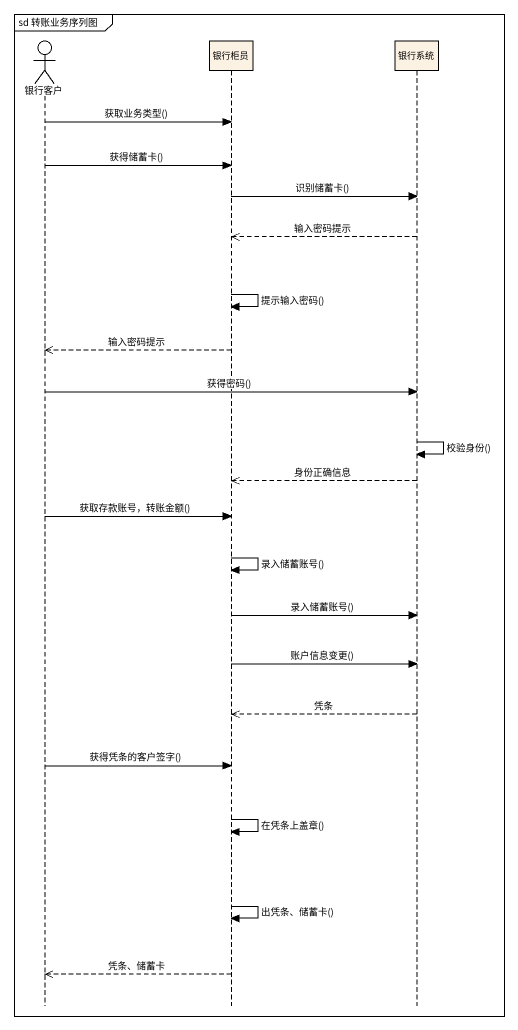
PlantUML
@startuml
mainframe sd 转账业务序列图
hide footbox
actor 银行客户
participant 银行柜员
participant 银行系统

银行客户 -> 银行柜员 : 获取业务类型()
银行客户 -> 银行柜员 : 获得储蓄卡()
银行柜员 -> 银行系统 : 识别储蓄卡()
银行系统 -->> 银行柜员 : 输入密码提示
银行柜员 -> 银行柜员 : 提示输入密码()
银行柜员 -->> 银行客户 : 输入密码提示
银行客户 -> 银行系统 : 获得密码()
银行系统 -> 银行系统 : 校验身份()
银行系统 -->> 银行柜员 : 身份正确信息
银行客户 -> 银行柜员 : 获取存款账号，转账金额()
银行柜员 -> 银行柜员 : 录入储蓄账号()
银行柜员 -> 银行系统 : 录入储蓄账号()
银行柜员 -> 银行系统 : 账户信息变更()
银行系统 -->> 银行柜员 : 凭条
银行客户 -> 银行柜员 : 获得凭条的客户签字()
银行柜员 -> 银行柜员 : 在凭条上盖章()
银行柜员 -> 银行柜员 : 出凭条、储蓄卡()
银行柜员 -->> 银行客户 : 凭条、储蓄卡
@enduml
